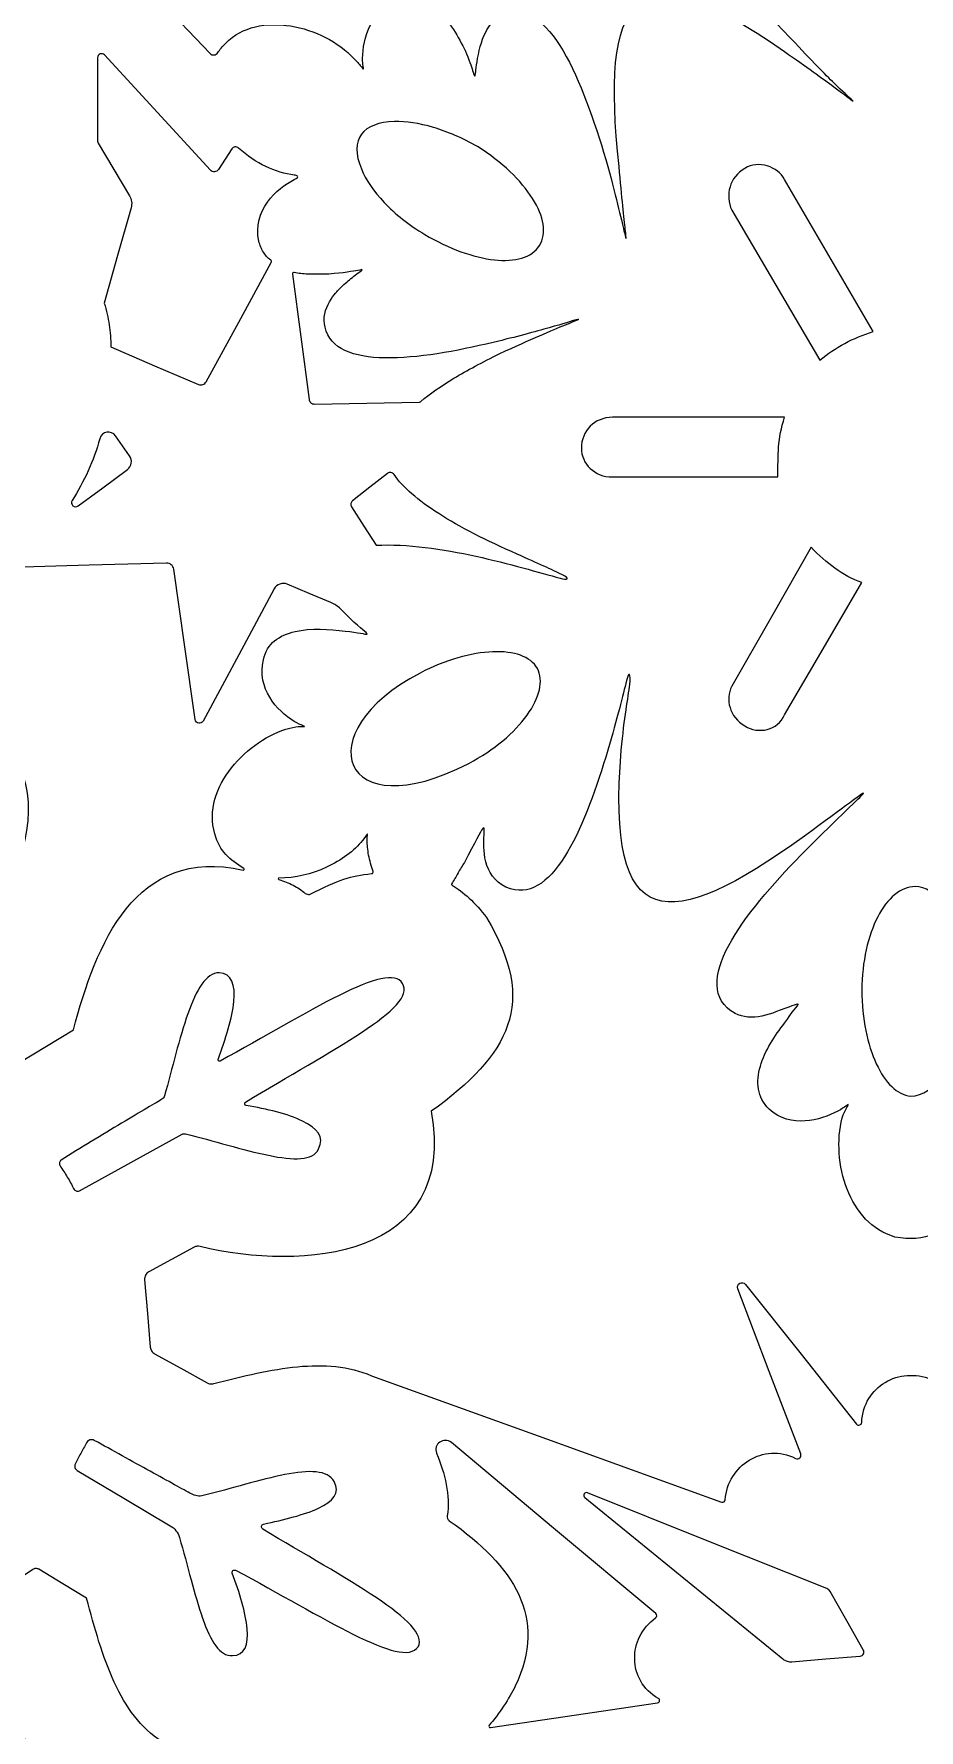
# Model space of a CAD drawing. Header units: inches. Extents: x -15.8 to -7.5, y -7.5 to 2.5.
# Drawn here: x -11.826 to -9.936, y -4.588 to -0.965 of the extents above; entities that cross this region are included whole.
import ezdxf

# ---------------------------------------------------------------- set-up
doc = ezdxf.new("R2010")
doc.units = ezdxf.units.IN
doc.header["$MEASUREMENT"] = 0
doc.layers.add('_U+0421_U+043B_U+043E_U+0439 1', color=7, linetype='Continuous')

# ---------------------------------------------------------------- blocks, each defined once
blk = doc.blocks.new('block 2')
at = {"layer": '_U+0421_U+043B_U+043E_U+0439 1', "lineweight": 0}
for points, knots in [([(-10.8417, 0.7231), (-10.8402, 0.7214), (-10.8393, 0.7204), (-10.8381, 0.7197), (-10.837, 0.719), (-10.8357, 0.7186), (-10.8334, 0.7181), (-10.427, 0.6354), (-10.042, 0.4934), (-9.688, 0.3016), (-9.3339, 0.1097), (-9.0108, -0.132), (-8.7281, -0.4144), (-8.3521, -0.79), (-8.0478, -1.2373), (-7.8376, -1.7338), (-7.6274, -2.2304), (-7.5112, -2.7764), (-7.5112, -3.3494), (-7.5112, -3.9225), (-7.6274, -4.4684), (-7.8376, -4.965), (-8.0478, -5.4616), (-8.3521, -5.9088), (-8.7281, -6.2844), (-9.1041, -6.6601), (-9.5519, -6.964), (-10.049, -7.1739), (-10.5461, -7.3839), (-11.0927, -7.5), (-11.6664, -7.5), (-12.2404, -7.5), (-12.7871, -7.3839), (-13.2843, -7.1739), (-13.7815, -6.964), (-14.2292, -6.6601), (-14.6052, -6.2844), (-14.981, -5.9088), (-15.2852, -5.4616), (-15.4955, -4.965), (-15.7058, -4.4684), (-15.8221, -3.9225), (-15.8221, -3.3494), (-15.8221, -2.7764), (-15.7058, -2.2304), (-15.4955, -1.7338), (-15.2852, -1.2373), (-14.981, -0.79), (-14.6052, -0.4144), (-14.321, -0.1305), (-13.9958, 0.1126), (-13.6393, 0.305), (-13.2828, 0.4974), (-12.895, 0.6392), (-12.4853, 0.7209), (-12.4853, 0.7209), (-12.4853, 0.7312), (-12.4853, 0.7312), (-12.4853, 0.7312), (-12.4853, 0.7415), (-12.4853, 0.7415), (-12.4853, 0.7415), (-12.4853, 0.9731), (-12.4853, 0.9731), (-12.4853, 0.9731), (-12.4853, 1.2047), (-12.4853, 1.2047), (-12.4853, 1.243), (-12.4678, 1.2785), (-12.4382, 1.3077), (-12.4086, 1.3369), (-12.3668, 1.3598), (-12.3182, 1.3728), (-12.3135, 1.374), (-12.3102, 1.3773), (-12.3086, 1.3813), (-12.3071, 1.3854), (-12.3072, 1.3901), (-12.3096, 1.3943), (-12.3405, 1.4482), (-12.3647, 1.5065), (-12.3812, 1.5679), (-12.3977, 1.6294), (-12.4065, 1.694), (-12.4065, 1.7607), (-12.4065, 1.8627), (-12.3859, 1.9599), (-12.3485, 2.0484), (-12.3111, 2.1369), (-12.2569, 2.2166), (-12.1899, 2.2836), (-12.1228, 2.3503), (-12.0431, 2.4044), (-11.9546, 2.4418), (-11.8661, 2.4793), (-11.7688, 2.5), (-11.6664, 2.5), (-11.5643, 2.5), (-11.467, 2.4793), (-11.3785, 2.4418), (-11.2899, 2.4044), (-11.2103, 2.3503), (-11.1435, 2.2836), (-11.0764, 2.2166), (-11.0221, 2.1369), (-10.9846, 2.0484), (-10.947, 1.9599), (-10.9263, 1.8627), (-10.9263, 1.7607), (-10.9263, 1.696), (-10.9345, 1.6333), (-10.9502, 1.5735), (-10.9658, 1.5137), (-10.9887, 1.4569), (-11.0181, 1.4041), (-11.0218, 1.3974), (-11.0219, 1.3898), (-11.0191, 1.3834), (-11.0164, 1.377), (-11.0108, 1.3717), (-11.0035, 1.3695), (-10.9576, 1.3555), (-10.9186, 1.3327), (-10.8911, 1.3042), (-10.8636, 1.2757), (-10.8475, 1.2415), (-10.8475, 1.2047), (-10.8475, 1.2047), (-10.8475, 0.9731), (-10.8475, 0.9731), (-10.8475, 0.9731), (-10.8475, 0.7415), (-10.8475, 0.7415), (-10.8475, 0.7415), (-10.8469, 0.7379), (-10.8458, 0.7338), (-10.8448, 0.7297), (-10.8433, 0.7251), (-10.8417, 0.7231)], [0, 0, 0, 0, 1, 1, 1, 2, 2, 2, 3, 3, 3, 4, 4, 4, 5, 5, 5, 6, 6, 6, 7, 7, 7, 8, 8, 8, 9, 9, 9, 10, 10, 10, 11, 11, 11, 12, 12, 12, 13, 13, 13, 14, 14, 14, 15, 15, 15, 16, 16, 16, 17, 17, 17, 18, 18, 18, 19, 19, 19, 20, 20, 20, 21, 21, 21, 22, 22, 22, 23, 23, 23, 24, 24, 24, 25, 25, 25, 26, 26, 26, 27, 27, 27, 28, 28, 28, 29, 29, 29, 30, 30, 30, 31, 31, 31, 32, 32, 32, 33, 33, 33, 34, 34, 34, 35, 35, 35, 36, 36, 36, 37, 37, 37, 38, 38, 38, 39, 39, 39, 40, 40, 40, 41, 41, 41, 42, 42, 42, 43, 43, 43, 44, 44, 44, 45, 45, 45, 46, 46, 46, 46]), ([(-10.899, -0.5492), (-10.899, -0.5492), (-10.8157, -0.5973), (-10.8157, -0.5973), (-10.8157, -0.5973), (-10.7324, -0.6455), (-10.7324, -0.6455), (-10.7324, -0.6455), (-10.6988, -0.702), (-10.6988, -0.702), (-10.6988, -0.702), (-10.6651, -0.7586), (-10.6651, -0.7586), (-10.6625, -0.763), (-10.659, -0.7668), (-10.655, -0.7698), (-10.651, -0.7728), (-10.6463, -0.775), (-10.6413, -0.7762), (-10.6413, -0.7762), (-10.477, -0.8166), (-10.477, -0.8166), (-10.477, -0.8166), (-10.3126, -0.857), (-10.3126, -0.857), (-10.2961, -0.8784), (-10.2795, -0.8985), (-10.2624, -0.918), (-10.2453, -0.9374), (-10.2277, -0.9563), (-10.2089, -0.9753), (-10.1639, -1.0238), (-10.1363, -1.0519), (-10.1173, -1.0705), (-10.0983, -1.089), (-10.0878, -1.0981), (-10.077, -1.1087), (-10.0808, -1.106), (-10.0939, -1.0957), (-10.1178, -1.078), (-10.1417, -1.0603), (-10.1763, -1.0352), (-10.223, -1.0029), (-10.3881, -0.8877), (-10.486, -0.8595), (-10.5379, -0.9048), (-10.5897, -0.9502), (-10.5956, -1.0691), (-10.5765, -1.2481), (-10.5706, -1.3156), (-10.5656, -1.3598), (-10.5631, -1.3828), (-10.5607, -1.4057), (-10.5608, -1.4073), (-10.5651, -1.3897), (-10.5676, -1.3791), (-10.5715, -1.3617), (-10.5773, -1.338), (-10.5831, -1.3143), (-10.5907, -1.2842), (-10.6004, -1.2481), (-10.6238, -1.1681), (-10.6533, -1.0786), (-10.6892, -1.0132), (-10.7252, -0.9479), (-10.7677, -0.9066), (-10.8171, -0.9232), (-10.8358, -0.9278), (-10.8489, -0.9396), (-10.8584, -0.9561), (-10.8679, -0.9727), (-10.8739, -0.994), (-10.8785, -1.0176), (-10.8801, -1.0279), (-10.8812, -1.036), (-10.882, -1.0421), (-10.8828, -1.0481), (-10.8834, -1.052), (-10.8839, -1.0539), (-10.8847, -1.0572), (-10.8855, -1.0546), (-10.888, -1.0467), (-10.8904, -1.0389), (-10.8945, -1.0257), (-10.9018, -1.0078), (-10.9159, -0.9774), (-10.9348, -0.9434), (-10.959, -0.9199), (-10.9833, -0.8963), (-11.0129, -0.8833), (-11.0484, -0.895), (-11.0767, -0.902), (-11.0955, -0.9221), (-11.1074, -0.9457), (-11.1192, -0.9693), (-11.1239, -0.9964), (-11.1239, -1.0176), (-11.1239, -1.0244), (-11.1234, -1.0296), (-11.1229, -1.0334), (-11.1224, -1.0371), (-11.122, -1.0393), (-11.1223, -1.0398), (-11.1223, -1.0409), (-11.1232, -1.0394), (-11.1262, -1.0356), (-11.1292, -1.0318), (-11.1342, -1.0257), (-11.1424, -1.0176), (-11.1755, -0.9823), (-11.2263, -0.9564), (-11.2776, -0.9481), (-11.3289, -0.9399), (-11.3808, -0.9492), (-11.4161, -0.9845), (-11.4201, -0.9885), (-11.4234, -0.9921), (-11.4261, -0.9955), (-11.4288, -0.9989), (-11.431, -1.002), (-11.4328, -1.0049), (-11.4347, -1.0079), (-11.4377, -1.0096), (-11.4408, -1.01), (-11.4439, -1.0104), (-11.4472, -1.0094), (-11.4496, -1.0068), (-11.4496, -1.0068), (-11.5597, -0.8906), (-11.5597, -0.8906), (-11.5597, -0.8906), (-11.6697, -0.7743), (-11.6697, -0.7743), (-11.6716, -0.7723), (-11.6731, -0.77), (-11.6742, -0.7675), (-11.6753, -0.765), (-11.6759, -0.7623), (-11.676, -0.7595), (-11.676, -0.7595), (-11.6823, -0.6202), (-11.6823, -0.6202), (-11.6823, -0.6202), (-11.6887, -0.4809), (-11.6887, -0.4809), (-11.6889, -0.4767), (-11.6864, -0.4735), (-11.6832, -0.4721), (-11.68, -0.4707), (-11.676, -0.4711), (-11.6731, -0.4741), (-11.6731, -0.4741), (-11.4482, -0.7004), (-11.4482, -0.7004), (-11.4482, -0.7004), (-11.2233, -0.9268), (-11.2233, -0.9268), (-11.2199, -0.9302), (-11.2154, -0.9302), (-11.2121, -0.9283), (-11.2087, -0.9264), (-11.2065, -0.9225), (-11.2077, -0.9179), (-11.2077, -0.9179), (-11.2899, -0.6073), (-11.2899, -0.6073), (-11.2899, -0.6073), (-11.372, -0.2968), (-11.372, -0.2968), (-11.3731, -0.2928), (-11.3714, -0.2891), (-11.3685, -0.287), (-11.3657, -0.2849), (-11.3617, -0.2844), (-11.3581, -0.2867), (-11.3581, -0.2867), (-11.2388, -0.3632), (-11.2388, -0.3632), (-11.2388, -0.3632), (-11.1195, -0.4397), (-11.1195, -0.4397), (-11.1178, -0.4408), (-11.1163, -0.4422), (-11.115, -0.4438), (-11.1138, -0.4455), (-11.1128, -0.4473), (-11.1122, -0.4493), (-11.1122, -0.4493), (-11.0446, -0.6626), (-11.0446, -0.6626), (-11.0446, -0.6626), (-10.9771, -0.8758), (-10.9771, -0.8758), (-10.9744, -0.8842), (-10.9691, -0.8911), (-10.9623, -0.8959), (-10.9555, -0.9006), (-10.9471, -0.9031), (-10.9384, -0.9026), (-10.9384, -0.9026), (-10.8857, -0.8999), (-10.8857, -0.8999), (-10.8857, -0.8999), (-10.8331, -0.8971), (-10.8331, -0.8971), (-10.8232, -0.8965), (-10.8149, -0.8914), (-10.8099, -0.884), (-10.8049, -0.8766), (-10.8031, -0.867), (-10.8062, -0.8576), (-10.8062, -0.8576), (-10.8566, -0.7066), (-10.8566, -0.7066), (-10.8566, -0.7066), (-10.907, -0.5557), (-10.907, -0.5557), (-10.9078, -0.5533), (-10.9069, -0.551), (-10.9052, -0.5497), (-10.9036, -0.5483), (-10.9012, -0.5479), (-10.899, -0.5492)], [0, 0, 0, 0, 1, 1, 1, 2, 2, 2, 3, 3, 3, 4, 4, 4, 5, 5, 5, 6, 6, 6, 7, 7, 7, 8, 8, 8, 9, 9, 9, 10, 10, 10, 11, 11, 11, 12, 12, 12, 13, 13, 13, 14, 14, 14, 15, 15, 15, 16, 16, 16, 17, 17, 17, 18, 18, 18, 19, 19, 19, 20, 20, 20, 21, 21, 21, 22, 22, 22, 23, 23, 23, 24, 24, 24, 25, 25, 25, 26, 26, 26, 27, 27, 27, 28, 28, 28, 29, 29, 29, 30, 30, 30, 31, 31, 31, 32, 32, 32, 33, 33, 33, 34, 34, 34, 35, 35, 35, 36, 36, 36, 37, 37, 37, 38, 38, 38, 39, 39, 39, 40, 40, 40, 41, 41, 41, 42, 42, 42, 43, 43, 43, 44, 44, 44, 45, 45, 45, 46, 46, 46, 47, 47, 47, 48, 48, 48, 49, 49, 49, 50, 50, 50, 51, 51, 51, 52, 52, 52, 53, 53, 53, 54, 54, 54, 55, 55, 55, 56, 56, 56, 57, 57, 57, 58, 58, 58, 59, 59, 59, 60, 60, 60, 61, 61, 61, 62, 62, 62, 63, 63, 63, 64, 64, 64, 65, 65, 65, 66, 66, 66, 67, 67, 67, 68, 68, 68, 69, 69, 69, 70, 70, 70, 71, 71, 71, 72, 72, 72, 73, 73, 73, 74, 74, 74, 74]), ([(-11.4318, -1.2548), (-11.4318, -1.2548), (-11.4176, -1.2327), (-11.4176, -1.2327), (-11.4176, -1.2327), (-11.4033, -1.2106), (-11.4033, -1.2106), (-11.4017, -1.2081), (-11.3991, -1.2066), (-11.3964, -1.2063), (-11.3938, -1.206), (-11.3909, -1.2069), (-11.3887, -1.2089), (-11.3707, -1.2253), (-11.3508, -1.2386), (-11.3306, -1.2483), (-11.3103, -1.2581), (-11.2896, -1.2643), (-11.27, -1.2665), (-11.2675, -1.2671), (-11.2639, -1.2678), (-11.2627, -1.2692), (-11.2614, -1.2706), (-11.2627, -1.2728), (-11.27, -1.2763), (-11.2887, -1.2855), (-11.3111, -1.3019), (-11.3271, -1.3243), (-11.343, -1.3467), (-11.3525, -1.375), (-11.3455, -1.4081), (-11.3432, -1.4167), (-11.34, -1.4243), (-11.3358, -1.431), (-11.3316, -1.4377), (-11.3264, -1.4435), (-11.3202, -1.4483), (-11.3193, -1.4489), (-11.3188, -1.4498), (-11.3186, -1.4507), (-11.3184, -1.4517), (-11.3185, -1.4527), (-11.319, -1.4536), (-11.319, -1.4536), (-11.3883, -1.5808), (-11.3883, -1.5808), (-11.3883, -1.5808), (-11.4576, -1.7079), (-11.4576, -1.7079), (-11.4592, -1.7109), (-11.4618, -1.713), (-11.4648, -1.714), (-11.4678, -1.7151), (-11.4711, -1.715), (-11.4742, -1.7137), (-11.4742, -1.7137), (-11.5679, -1.6737), (-11.5679, -1.6737), (-11.5679, -1.6737), (-11.6615, -1.6338), (-11.6615, -1.6338), (-11.6615, -1.6172), (-11.6626, -1.6019), (-11.6649, -1.5866), (-11.6672, -1.5714), (-11.6707, -1.5562), (-11.6756, -1.5399), (-11.6756, -1.5399), (-11.6469, -1.4382), (-11.6469, -1.4382), (-11.6469, -1.4382), (-11.6181, -1.3364), (-11.6181, -1.3364), (-11.6169, -1.3321), (-11.6166, -1.3277), (-11.6171, -1.3233), (-11.6177, -1.319), (-11.6191, -1.3148), (-11.6214, -1.3109), (-11.6214, -1.3109), (-11.6549, -1.2547), (-11.6549, -1.2547), (-11.6549, -1.2547), (-11.6883, -1.1984), (-11.6883, -1.1984), (-11.6888, -1.1976), (-11.6892, -1.1968), (-11.6894, -1.1959), (-11.6896, -1.1951), (-11.6897, -1.1942), (-11.6897, -1.1933), (-11.6897, -1.1933), (-11.6897, -1.1046), (-11.6897, -1.1046), (-11.6897, -1.1046), (-11.6897, -1.016), (-11.6897, -1.016), (-11.6897, -1.012), (-11.6873, -1.0091), (-11.6842, -1.0079), (-11.6811, -1.0067), (-11.6774, -1.0072), (-11.6747, -1.0101), (-11.6747, -1.0101), (-11.5618, -1.1332), (-11.5618, -1.1332), (-11.5618, -1.1332), (-11.4489, -1.2562), (-11.4489, -1.2562), (-11.4465, -1.2588), (-11.4432, -1.2599), (-11.44, -1.2597), (-11.4368, -1.2594), (-11.4337, -1.2577), (-11.4318, -1.2548)], [0, 0, 0, 0, 1, 1, 1, 2, 2, 2, 3, 3, 3, 4, 4, 4, 5, 5, 5, 6, 6, 6, 7, 7, 7, 8, 8, 8, 9, 9, 9, 10, 10, 10, 11, 11, 11, 12, 12, 12, 13, 13, 13, 14, 14, 14, 15, 15, 15, 16, 16, 16, 17, 17, 17, 18, 18, 18, 19, 19, 19, 20, 20, 20, 21, 21, 21, 22, 22, 22, 23, 23, 23, 24, 24, 24, 25, 25, 25, 26, 26, 26, 27, 27, 27, 28, 28, 28, 29, 29, 29, 30, 30, 30, 31, 31, 31, 32, 32, 32, 33, 33, 33, 34, 34, 34, 35, 35, 35, 36, 36, 36, 37, 37, 37, 38, 38, 38, 38]), ([(-11.0555, -1.1521), (-11.0313, -1.1516), (-11.0031, -1.1559), (-10.9729, -1.1649), (-10.9427, -1.1739), (-10.9105, -1.1876), (-10.8785, -1.2058), (-10.8266, -1.2386), (-10.7853, -1.2785), (-10.7612, -1.3166), (-10.737, -1.3548), (-10.73, -1.3913), (-10.7465, -1.4173), (-10.7631, -1.4431), (-10.7984, -1.4525), (-10.8425, -1.4477), (-10.8866, -1.443), (-10.9396, -1.4241), (-10.9914, -1.3935), (-11.0256, -1.3729), (-11.0547, -1.3494), (-11.0776, -1.3253), (-11.1004, -1.3013), (-11.1171, -1.2766), (-11.1266, -1.2535), (-11.1397, -1.2215), (-11.1388, -1.1966), (-11.1263, -1.1794), (-11.1137, -1.1623), (-11.0894, -1.1529), (-11.0555, -1.1521), (-11.0555, -1.1521), (-11.0555, -1.1521), (-11.0555, -1.1521), (-11.0555, -1.1521), (-11.0555, -1.1521), (-11.0555, -1.1521)], [0, 0, 0, 0, 1, 1, 1, 2, 2, 2, 3, 3, 3, 4, 4, 4, 5, 5, 5, 6, 6, 6, 7, 7, 7, 8, 8, 8, 9, 9, 9, 10, 10, 10, 11, 11, 11, 12, 12, 12, 12]), ([(-10.336, -1.3419), (-10.343, -1.3254), (-10.3443, -1.3078), (-10.3396, -1.2919), (-10.3349, -1.276), (-10.3243, -1.2619), (-10.3078, -1.2524), (-10.2936, -1.2432), (-10.276, -1.2421), (-10.2601, -1.2469), (-10.2442, -1.2516), (-10.2301, -1.2622), (-10.223, -1.2763), (-10.223, -1.2763), (-10.1286, -1.4385), (-10.1286, -1.4385), (-10.1286, -1.4385), (-10.0341, -1.6007), (-10.0341, -1.6007), (-10.0555, -1.6077), (-10.0756, -1.616), (-10.0945, -1.626), (-10.1134, -1.6361), (-10.131, -1.6479), (-10.1476, -1.662), (-10.1476, -1.662), (-10.2418, -1.502), (-10.2418, -1.502), (-10.2418, -1.502), (-10.336, -1.3419), (-10.336, -1.3419)], [0, 0, 0, 0, 1, 1, 1, 2, 2, 2, 3, 3, 3, 4, 4, 4, 5, 5, 5, 6, 6, 6, 7, 7, 7, 8, 8, 8, 9, 9, 9, 10, 10, 10, 10]), ([(-11.2037, -1.5915), (-11.1942, -1.6384), (-11.1436, -1.656), (-11.0759, -1.6572), (-11.0081, -1.6583), (-10.9233, -1.643), (-10.8453, -1.624), (-10.7954, -1.6121), (-10.7553, -1.6012), (-10.7256, -1.5927), (-10.6959, -1.5843), (-10.6765, -1.5782), (-10.6678, -1.5757), (-10.6566, -1.5725), (-10.6641, -1.5752), (-10.6911, -1.5864), (-10.718, -1.5976), (-10.7644, -1.6172), (-10.8312, -1.6479), (-10.8684, -1.6663), (-10.901, -1.6837), (-10.9291, -1.7006), (-10.9571, -1.7174), (-10.9806, -1.7338), (-10.9996, -1.7501), (-11.0001, -1.7505), (-11.0007, -1.7509), (-11.0014, -1.7511), (-11.002, -1.7514), (-11.0027, -1.7515), (-11.0034, -1.7515), (-11.0034, -1.7515), (-11.1152, -1.7536), (-11.1152, -1.7536), (-11.1152, -1.7536), (-11.227, -1.7556), (-11.227, -1.7556), (-11.2298, -1.7557), (-11.2324, -1.7547), (-11.2344, -1.7529), (-11.2364, -1.7512), (-11.2378, -1.7488), (-11.2382, -1.746), (-11.2382, -1.746), (-11.2559, -1.6122), (-11.2559, -1.6122), (-11.2559, -1.6122), (-11.2737, -1.4784), (-11.2737, -1.4784), (-11.2739, -1.4772), (-11.2735, -1.4762), (-11.2727, -1.4756), (-11.272, -1.4749), (-11.271, -1.4746), (-11.2699, -1.4748), (-11.261, -1.4767), (-11.2511, -1.4777), (-11.2407, -1.4782), (-11.2303, -1.4786), (-11.2194, -1.4786), (-11.2086, -1.4786), (-11.1739, -1.477), (-11.1511, -1.4733), (-11.1381, -1.4709), (-11.1251, -1.4685), (-11.122, -1.4672), (-11.1266, -1.4705), (-11.1356, -1.477), (-11.1439, -1.4834), (-11.1519, -1.4901), (-11.1599, -1.4968), (-11.1676, -1.5039), (-11.1755, -1.5117), (-11.1755, -1.5117), (-11.1858, -1.522), (-11.1945, -1.5371), (-11.2032, -1.5523), (-11.2103, -1.5722), (-11.2037, -1.5915), (-11.2037, -1.5915), (-11.2037, -1.5915), (-11.2037, -1.5915), (-11.2037, -1.5915), (-11.2037, -1.5915), (-11.2037, -1.5915)], [0, 0, 0, 0, 1, 1, 1, 2, 2, 2, 3, 3, 3, 4, 4, 4, 5, 5, 5, 6, 6, 6, 7, 7, 7, 8, 8, 8, 9, 9, 9, 10, 10, 10, 11, 11, 11, 12, 12, 12, 13, 13, 13, 14, 14, 14, 15, 15, 15, 16, 16, 16, 17, 17, 17, 18, 18, 18, 19, 19, 19, 20, 20, 20, 21, 21, 21, 22, 22, 22, 23, 23, 23, 24, 24, 24, 25, 25, 25, 26, 26, 26, 27, 27, 27, 28, 28, 28, 28]), ([(-10.223, -1.784), (-10.2306, -1.8068), (-10.2342, -1.8271), (-10.2358, -1.8475), (-10.2374, -1.8679), (-10.2372, -1.8884), (-10.2372, -1.9115), (-10.2372, -1.9115), (-10.4139, -1.9115), (-10.4139, -1.9115), (-10.4139, -1.9115), (-10.5907, -1.9115), (-10.5907, -1.9115), (-10.6097, -1.9115), (-10.6262, -1.9044), (-10.638, -1.8932), (-10.6499, -1.8821), (-10.6569, -1.8667), (-10.6569, -1.8502), (-10.6569, -1.8315), (-10.6499, -1.8149), (-10.638, -1.8031), (-10.6262, -1.7912), (-10.6097, -1.784), (-10.5907, -1.784), (-10.5907, -1.784), (-10.4069, -1.784), (-10.4069, -1.784), (-10.4069, -1.784), (-10.223, -1.784), (-10.223, -1.784)], [0, 0, 0, 0, 1, 1, 1, 2, 2, 2, 3, 3, 3, 4, 4, 4, 5, 5, 5, 6, 6, 6, 7, 7, 7, 8, 8, 8, 9, 9, 9, 10, 10, 10, 10]), ([(-11.6261, -1.8957), (-11.6261, -1.8957), (-11.6787, -1.9345), (-11.6787, -1.9345), (-11.6787, -1.9345), (-11.7312, -1.9734), (-11.7312, -1.9734), (-11.7351, -1.9762), (-11.7396, -1.9754), (-11.7424, -1.9728), (-11.7453, -1.9702), (-11.7465, -1.9658), (-11.7439, -1.9617), (-11.7313, -1.9416), (-11.7198, -1.9204), (-11.7098, -1.8983), (-11.6998, -1.8762), (-11.6914, -1.8532), (-11.6849, -1.8297), (-11.6827, -1.822), (-11.6766, -1.8171), (-11.6699, -1.8159), (-11.6632, -1.8147), (-11.6559, -1.8171), (-11.6512, -1.8236), (-11.6512, -1.8236), (-11.6363, -1.8449), (-11.6363, -1.8449), (-11.6363, -1.8449), (-11.6214, -1.8662), (-11.6214, -1.8662), (-11.618, -1.871), (-11.6169, -1.8766), (-11.6178, -1.8819), (-11.6186, -1.8872), (-11.6215, -1.8922), (-11.6261, -1.8957)], [0, 0, 0, 0, 1, 1, 1, 2, 2, 2, 3, 3, 3, 4, 4, 4, 5, 5, 5, 6, 6, 6, 7, 7, 7, 8, 8, 8, 9, 9, 9, 10, 10, 10, 11, 11, 11, 12, 12, 12, 12]), ([(-11.0951, -2.0574), (-11.0951, -2.0574), (-11.1214, -2.0162), (-11.1214, -2.0162), (-11.1214, -2.0162), (-11.1476, -1.975), (-11.1476, -1.975), (-11.1489, -1.973), (-11.1493, -1.9706), (-11.1489, -1.9684), (-11.1486, -1.9662), (-11.1474, -1.9642), (-11.1455, -1.9627), (-11.1455, -1.9627), (-11.1082, -1.9333), (-11.1082, -1.9333), (-11.1082, -1.9333), (-11.071, -1.904), (-11.071, -1.904), (-11.0687, -1.9022), (-11.066, -1.9016), (-11.0634, -1.9021), (-11.0609, -1.9025), (-11.0584, -1.904), (-11.0568, -1.9063), (-11.0381, -1.9333), (-11.0058, -1.9613), (-10.9614, -1.9898), (-10.917, -2.0183), (-10.8606, -2.0473), (-10.7938, -2.0764), (-10.7719, -2.0861), (-10.7532, -2.0945), (-10.7374, -2.1017), (-10.7216, -2.1089), (-10.7086, -2.115), (-10.6983, -2.1199), (-10.6885, -2.1246), (-10.6858, -2.1276), (-10.6874, -2.1289), (-10.689, -2.1302), (-10.6948, -2.1298), (-10.7021, -2.1278), (-10.7458, -2.1156), (-10.8112, -2.0962), (-10.882, -2.0807), (-10.9529, -2.0652), (-11.0293, -2.0537), (-11.0951, -2.0574), (-11.0951, -2.0574), (-11.0951, -2.0574), (-11.0951, -2.0574), (-11.0951, -2.0574), (-11.0951, -2.0574), (-11.0951, -2.0574)], [0, 0, 0, 0, 1, 1, 1, 2, 2, 2, 3, 3, 3, 4, 4, 4, 5, 5, 5, 6, 6, 6, 7, 7, 7, 8, 8, 8, 9, 9, 9, 10, 10, 10, 11, 11, 11, 12, 12, 12, 13, 13, 13, 14, 14, 14, 15, 15, 15, 16, 16, 16, 17, 17, 17, 18, 18, 18, 18]), ([(-10.223, -2.4197), (-10.2301, -2.436), (-10.2442, -2.4466), (-10.2601, -2.4507), (-10.276, -2.4548), (-10.2936, -2.4525), (-10.3078, -2.443), (-10.3243, -2.4336), (-10.3349, -2.4195), (-10.3396, -2.4042), (-10.3443, -2.3889), (-10.343, -2.3725), (-10.336, -2.3584), (-10.336, -2.3584), (-10.2513, -2.2101), (-10.2513, -2.2101), (-10.2513, -2.2101), (-10.1666, -2.0617), (-10.1666, -2.0617), (-10.15, -2.0783), (-10.1334, -2.0936), (-10.1157, -2.1065), (-10.098, -2.1195), (-10.0791, -2.1301), (-10.058, -2.1371), (-10.058, -2.1371), (-10.1405, -2.2784), (-10.1405, -2.2784), (-10.1405, -2.2784), (-10.223, -2.4197), (-10.223, -2.4197)], [0, 0, 0, 0, 1, 1, 1, 2, 2, 2, 3, 3, 3, 4, 4, 4, 5, 5, 5, 6, 6, 6, 7, 7, 7, 8, 8, 8, 9, 9, 9, 10, 10, 10, 10]), ([(-12.0199, -3.0844), (-12.0199, -3.0844), (-12.0199, -3.0273), (-12.0199, -3.0273), (-12.0199, -3.0273), (-12.0199, -2.9703), (-12.0199, -2.9703), (-11.9346, -2.8884), (-11.8586, -2.7746), (-11.8413, -2.6664), (-11.824, -2.5582), (-11.8654, -2.4555), (-12.015, -2.3959), (-12.0196, -2.3582), (-12.0255, -2.3229), (-12.0331, -2.2912), (-12.0408, -2.2594), (-12.0503, -2.2312), (-12.0623, -2.2076), (-12.027, -2.196), (-11.9928, -2.1819), (-11.9608, -2.1649), (-11.9289, -2.1478), (-11.8994, -2.1279), (-11.8733, -2.1046), (-11.8733, -2.1046), (-11.708, -2.0999), (-11.708, -2.0999), (-11.708, -2.0999), (-11.5428, -2.0952), (-11.5428, -2.0952), (-11.5389, -2.0951), (-11.5352, -2.0965), (-11.5324, -2.0988), (-11.5296, -2.1012), (-11.5276, -2.1046), (-11.5271, -2.1085), (-11.5271, -2.1085), (-11.5042, -2.2691), (-11.5042, -2.2691), (-11.5042, -2.2691), (-11.4813, -2.4297), (-11.4813, -2.4297), (-11.4807, -2.434), (-11.4775, -2.4367), (-11.4739, -2.4374), (-11.4703, -2.438), (-11.4664, -2.4366), (-11.4643, -2.4327), (-11.4643, -2.4327), (-11.3884, -2.2915), (-11.3884, -2.2915), (-11.3884, -2.2915), (-11.3126, -2.1504), (-11.3126, -2.1504), (-11.3099, -2.1454), (-11.3055, -2.1418), (-11.3005, -2.1401), (-11.2955, -2.1383), (-11.2899, -2.1383), (-11.2847, -2.1405), (-11.2847, -2.1405), (-11.2382, -2.16), (-11.2382, -2.16), (-11.2382, -2.16), (-11.1918, -2.1795), (-11.1918, -2.1795), (-11.1879, -2.1811), (-11.1843, -2.1831), (-11.1809, -2.1853), (-11.1775, -2.1876), (-11.1743, -2.1901), (-11.1713, -2.193), (-11.167, -2.1972), (-11.1624, -2.2018), (-11.1575, -2.2067), (-11.1526, -2.2116), (-11.1475, -2.2166), (-11.1424, -2.2217), (-11.1212, -2.2407), (-11.1118, -2.2467), (-11.1148, -2.2473), (-11.1178, -2.2479), (-11.1331, -2.2432), (-11.1614, -2.2407), (-11.1945, -2.2361), (-11.2346, -2.2338), (-11.2681, -2.2415), (-11.3016, -2.2491), (-11.3286, -2.2668), (-11.3357, -2.302), (-11.3428, -2.3327), (-11.3357, -2.3596), (-11.3222, -2.382), (-11.3087, -2.4043), (-11.2887, -2.4219), (-11.27, -2.4338), (-11.2534, -2.443), (-11.2464, -2.4443), (-11.2481, -2.4443), (-11.2499, -2.4444), (-11.2605, -2.4433), (-11.2792, -2.4479), (-11.324, -2.4596), (-11.3713, -2.4913), (-11.4037, -2.5325), (-11.4362, -2.5736), (-11.4538, -2.6242), (-11.4394, -2.6736), (-11.4345, -2.693), (-11.4263, -2.7068), (-11.4157, -2.7181), (-11.4051, -2.7294), (-11.3922, -2.7383), (-11.3777, -2.7479), (-11.3768, -2.7485), (-11.3767, -2.7495), (-11.377, -2.7502), (-11.3774, -2.751), (-11.3782, -2.7516), (-11.3792, -2.7513), (-11.4942, -2.7251), (-11.5727, -2.7648), (-11.6285, -2.8338), (-11.6842, -2.9028), (-11.7173, -3.0012), (-11.7413, -3.0923), (-11.7413, -3.0923), (-11.7989, -3.1273), (-11.7989, -3.1273), (-11.7989, -3.1273), (-11.8564, -3.1623), (-11.8564, -3.1623), (-11.8617, -3.1655), (-11.8676, -3.1673), (-11.8735, -3.1676), (-11.8795, -3.1679), (-11.8855, -3.1667), (-11.8911, -3.164), (-11.8911, -3.164), (-11.9475, -3.1369), (-11.9475, -3.1369), (-11.9475, -3.1369), (-12.004, -3.1098), (-12.004, -3.1098), (-12.0088, -3.1074), (-12.0128, -3.1038), (-12.0156, -3.0994), (-12.0184, -3.095), (-12.0199, -3.0898), (-12.0199, -3.0844)], [0, 0, 0, 0, 1, 1, 1, 2, 2, 2, 3, 3, 3, 4, 4, 4, 5, 5, 5, 6, 6, 6, 7, 7, 7, 8, 8, 8, 9, 9, 9, 10, 10, 10, 11, 11, 11, 12, 12, 12, 13, 13, 13, 14, 14, 14, 15, 15, 15, 16, 16, 16, 17, 17, 17, 18, 18, 18, 19, 19, 19, 20, 20, 20, 21, 21, 21, 22, 22, 22, 23, 23, 23, 24, 24, 24, 25, 25, 25, 26, 26, 26, 27, 27, 27, 28, 28, 28, 29, 29, 29, 30, 30, 30, 31, 31, 31, 32, 32, 32, 33, 33, 33, 34, 34, 34, 35, 35, 35, 36, 36, 36, 37, 37, 37, 38, 38, 38, 39, 39, 39, 40, 40, 40, 41, 41, 41, 42, 42, 42, 43, 43, 43, 44, 44, 44, 45, 45, 45, 46, 46, 46, 47, 47, 47, 48, 48, 48, 49, 49, 49, 50, 50, 50, 50]), ([(-11.0012, -2.3302), (-10.9469, -2.302), (-10.8915, -2.2867), (-10.8461, -2.2849), (-10.8007, -2.283), (-10.7652, -2.2947), (-10.7509, -2.3205), (-10.7367, -2.3465), (-10.7462, -2.3831), (-10.7729, -2.4203), (-10.7995, -2.4574), (-10.8432, -2.4951), (-10.8975, -2.5233), (-11.0338, -2.5941), (-11.1208, -2.5777), (-11.1432, -2.5277), (-11.1656, -2.4776), (-11.1234, -2.394), (-11.0012, -2.3302), (-11.0012, -2.3302), (-11.0012, -2.3302), (-11.0012, -2.3302), (-11.0012, -2.3302), (-11.0012, -2.3302), (-11.0012, -2.3302)], [0, 0, 0, 0, 1, 1, 1, 2, 2, 2, 3, 3, 3, 4, 4, 4, 5, 5, 5, 6, 6, 6, 7, 7, 7, 8, 8, 8, 8]), ([(-10.3232, -3.6457), (-10.3232, -3.6457), (-10.2559, -3.822), (-10.2559, -3.822), (-10.2559, -3.822), (-10.1887, -3.9983), (-10.1887, -3.9983), (-10.1874, -4.0016), (-10.1885, -4.0048), (-10.1908, -4.0067), (-10.193, -4.0086), (-10.1963, -4.0093), (-10.1995, -4.0077), (-10.234, -3.9906), (-10.2703, -3.9943), (-10.2986, -4.0115), (-10.3269, -4.0287), (-10.3473, -4.0593), (-10.3498, -4.096), (-10.35, -4.098), (-10.351, -4.0996), (-10.3524, -4.1006), (-10.3538, -4.1016), (-10.3557, -4.1019), (-10.3575, -4.1012), (-10.3575, -4.1012), (-10.7312, -3.9662), (-10.7312, -3.9662), (-10.7312, -3.9662), (-11.1049, -3.8311), (-11.1049, -3.8311), (-11.1533, -3.8104), (-11.2063, -3.8066), (-11.2628, -3.812), (-11.3193, -3.8174), (-11.3792, -3.832), (-11.4415, -3.8481), (-11.444, -3.8487), (-11.4465, -3.8489), (-11.449, -3.8486), (-11.4514, -3.8483), (-11.4539, -3.8475), (-11.4561, -3.8463), (-11.4561, -3.8463), (-11.5121, -3.8152), (-11.5121, -3.8152), (-11.5121, -3.8152), (-11.5681, -3.7841), (-11.5681, -3.7841), (-11.5706, -3.7827), (-11.5728, -3.7807), (-11.5743, -3.7783), (-11.5758, -3.7759), (-11.5768, -3.7732), (-11.5771, -3.7702), (-11.5771, -3.7702), (-11.5832, -3.6983), (-11.5832, -3.6983), (-11.5832, -3.6983), (-11.5894, -3.6263), (-11.5894, -3.6263), (-11.5897, -3.6228), (-11.5889, -3.6193), (-11.5873, -3.6163), (-11.5857, -3.6133), (-11.5832, -3.6108), (-11.5801, -3.6091), (-11.5801, -3.6091), (-11.5317, -3.5828), (-11.5317, -3.5828), (-11.5317, -3.5828), (-11.4833, -3.5566), (-11.4833, -3.5566), (-11.4814, -3.5555), (-11.4794, -3.5549), (-11.4773, -3.5546), (-11.4752, -3.5544), (-11.4731, -3.5545), (-11.471, -3.555), (-11.3615, -3.5819), (-11.2238, -3.5883), (-11.1207, -3.5487), (-11.0175, -3.5091), (-10.9488, -3.4235), (-10.9773, -3.2664), (-10.8937, -3.206), (-10.8367, -3.1482), (-10.8143, -3.0827), (-10.792, -3.0172), (-10.8043, -2.944), (-10.8595, -2.8526), (-10.8711, -2.8365), (-10.8837, -2.8227), (-10.8963, -2.8112), (-10.9089, -2.7997), (-10.9214, -2.7904), (-10.9329, -2.7833), (-10.9335, -2.7829), (-10.9339, -2.7824), (-10.934, -2.7818), (-10.9341, -2.7813), (-10.934, -2.7806), (-10.9337, -2.7801), (-10.9292, -2.7731), (-10.9247, -2.7652), (-10.9202, -2.7573), (-10.9156, -2.7494), (-10.9111, -2.7416), (-10.9067, -2.7349), (-10.8597, -2.6454), (-10.8637, -2.65), (-10.865, -2.6817), (-10.8664, -2.7134), (-10.8652, -2.7723), (-10.8079, -2.7913), (-10.7606, -2.8054), (-10.7205, -2.7701), (-10.6862, -2.7119), (-10.652, -2.6538), (-10.6238, -2.5727), (-10.6004, -2.4951), (-10.5904, -2.4612), (-10.5823, -2.4316), (-10.5757, -2.4067), (-10.5692, -2.3818), (-10.5642, -2.3615), (-10.5605, -2.3463), (-10.5579, -2.3356), (-10.5555, -2.3319), (-10.554, -2.3337), (-10.5526, -2.3356), (-10.5521, -2.343), (-10.5536, -2.3544), (-10.5553, -2.369), (-10.5583, -2.3865), (-10.5616, -2.4091), (-10.5648, -2.4318), (-10.5685, -2.4597), (-10.5717, -2.4951), (-10.5882, -2.6926), (-10.5635, -2.7913), (-10.4982, -2.8142), (-10.4328, -2.8371), (-10.3268, -2.7842), (-10.1807, -2.6785), (-10.0933, -2.615), (-10.0543, -2.5843), (-10.0549, -2.5873), (-10.0555, -2.5902), (-10.0957, -2.6267), (-10.1666, -2.6974), (-10.2255, -2.756), (-10.2892, -2.8253), (-10.3287, -2.8888), (-10.3682, -2.9522), (-10.3835, -3.0099), (-10.3458, -3.0451), (-10.3314, -3.0592), (-10.3136, -3.0652), (-10.2941, -3.0653), (-10.2746, -3.0653), (-10.2535, -3.0595), (-10.2323, -3.05), (-10.204, -3.0408), (-10.1934, -3.035), (-10.1941, -3.0379), (-10.1947, -3.0408), (-10.2065, -3.0525), (-10.223, -3.0782), (-10.2442, -3.1043), (-10.2654, -3.1372), (-10.2748, -3.1702), (-10.2843, -3.2031), (-10.282, -3.2361), (-10.2562, -3.2621), (-10.2325, -3.283), (-10.2054, -3.2888), (-10.1794, -3.287), (-10.1534, -3.2853), (-10.1286, -3.2759), (-10.1095, -3.2664), (-10.0933, -3.2569), (-10.0874, -3.2511), (-10.0874, -3.2523), (-10.0874, -3.2536), (-10.0933, -3.2618), (-10.1003, -3.2805), (-10.112, -3.3277), (-10.1085, -3.3843), (-10.0897, -3.4326), (-10.0709, -3.4808), (-10.0368, -3.5208), (-9.9874, -3.5349), (-9.9561, -3.5412), (-9.9276, -3.5387), (-9.9029, -3.5277), (-9.8781, -3.5166), (-9.857, -3.497), (-9.8408, -3.4688), (-9.8408, -3.4688), (-9.8679, -3.6495), (-9.8679, -3.6495), (-9.8679, -3.6495), (-9.895, -3.8302), (-9.895, -3.8302), (-9.8955, -3.8337), (-9.8976, -3.8366), (-9.9004, -3.8383), (-9.9032, -3.8399), (-9.9067, -3.8404), (-9.91, -3.839), (-9.9439, -3.825), (-9.9802, -3.8286), (-10.0084, -3.8453), (-10.0366, -3.8621), (-10.0567, -3.8921), (-10.0585, -3.9308), (-10.0586, -3.9336), (-10.0604, -3.9357), (-10.0627, -3.9364), (-10.0649, -3.9372), (-10.0676, -3.9367), (-10.0694, -3.9344), (-10.0694, -3.9344), (-10.1879, -3.7853), (-10.1879, -3.7853), (-10.1879, -3.7853), (-10.3063, -3.6361), (-10.3063, -3.6361), (-10.3098, -3.6317), (-10.315, -3.6315), (-10.3189, -3.6337), (-10.3227, -3.6358), (-10.3252, -3.6404), (-10.3232, -3.6457)], [0, 0, 0, 0, 1, 1, 1, 2, 2, 2, 3, 3, 3, 4, 4, 4, 5, 5, 5, 6, 6, 6, 7, 7, 7, 8, 8, 8, 9, 9, 9, 10, 10, 10, 11, 11, 11, 12, 12, 12, 13, 13, 13, 14, 14, 14, 15, 15, 15, 16, 16, 16, 17, 17, 17, 18, 18, 18, 19, 19, 19, 20, 20, 20, 21, 21, 21, 22, 22, 22, 23, 23, 23, 24, 24, 24, 25, 25, 25, 26, 26, 26, 27, 27, 27, 28, 28, 28, 29, 29, 29, 30, 30, 30, 31, 31, 31, 32, 32, 32, 33, 33, 33, 34, 34, 34, 35, 35, 35, 36, 36, 36, 37, 37, 37, 38, 38, 38, 39, 39, 39, 40, 40, 40, 41, 41, 41, 42, 42, 42, 43, 43, 43, 44, 44, 44, 45, 45, 45, 46, 46, 46, 47, 47, 47, 48, 48, 48, 49, 49, 49, 50, 50, 50, 51, 51, 51, 52, 52, 52, 53, 53, 53, 54, 54, 54, 55, 55, 55, 56, 56, 56, 57, 57, 57, 58, 58, 58, 59, 59, 59, 60, 60, 60, 61, 61, 61, 62, 62, 62, 63, 63, 63, 64, 64, 64, 65, 65, 65, 66, 66, 66, 67, 67, 67, 68, 68, 68, 69, 69, 69, 70, 70, 70, 71, 71, 71, 72, 72, 72, 73, 73, 73, 74, 74, 74, 75, 75, 75, 76, 76, 76, 77, 77, 77, 78, 78, 78, 78]), ([(-11.2464, -2.8009), (-11.2542, -2.7939), (-11.2629, -2.7883), (-11.2723, -2.7835), (-11.2817, -2.7788), (-11.292, -2.7749), (-11.3029, -2.7711), (-11.3037, -2.7708), (-11.3041, -2.7701), (-11.304, -2.7695), (-11.3039, -2.7688), (-11.3034, -2.7683), (-11.3025, -2.7683), (-11.2684, -2.7685), (-11.2327, -2.7596), (-11.2011, -2.7451), (-11.1694, -2.7305), (-11.1418, -2.7102), (-11.1239, -2.6877), (-11.1166, -2.6785), (-11.1141, -2.6738), (-11.1135, -2.6738), (-11.1129, -2.6738), (-11.1141, -2.6785), (-11.1141, -2.6877), (-11.1141, -2.6966), (-11.1131, -2.7076), (-11.111, -2.7191), (-11.1088, -2.7307), (-11.1057, -2.7428), (-11.1016, -2.754), (-11.1012, -2.7551), (-11.1014, -2.7562), (-11.102, -2.7571), (-11.1025, -2.7579), (-11.1035, -2.7586), (-11.1046, -2.7587), (-11.128, -2.7613), (-11.1449, -2.7644), (-11.1642, -2.7708), (-11.1834, -2.7773), (-11.205, -2.7871), (-11.2375, -2.8033), (-11.2382, -2.8036), (-11.2401, -2.8034), (-11.2419, -2.8029), (-11.2438, -2.8024), (-11.2456, -2.8016), (-11.2464, -2.8009)], [0, 0, 0, 0, 1, 1, 1, 2, 2, 2, 3, 3, 3, 4, 4, 4, 5, 5, 5, 6, 6, 6, 7, 7, 7, 8, 8, 8, 9, 9, 9, 10, 10, 10, 11, 11, 11, 12, 12, 12, 13, 13, 13, 14, 14, 14, 15, 15, 15, 16, 16, 16, 16]), ([(-9.8446, -3.0663), (-9.8508, -3.1146), (-9.8652, -3.1565), (-9.8845, -3.1863), (-9.9039, -3.2161), (-9.9282, -3.2339), (-9.9542, -3.2339), (-9.9825, -3.2314), (-10.0084, -3.2055), (-10.0273, -3.1649), (-10.0462, -3.1243), (-10.058, -3.069), (-10.058, -3.0077), (-10.058, -2.9464), (-10.0449, -2.8911), (-10.0242, -2.8511), (-10.0035, -2.8111), (-9.9752, -2.7864), (-9.9445, -2.7864), (-9.9222, -2.7864), (-9.9018, -2.8001), (-9.8851, -2.8233), (-9.8684, -2.8466), (-9.8554, -2.8794), (-9.8478, -2.9177), (-9.8435, -2.9399), (-9.8412, -2.9657), (-9.8407, -2.9916), (-9.8402, -3.0175), (-9.8416, -3.0435), (-9.8446, -3.0663), (-9.8446, -3.0663), (-9.8446, -3.0663), (-9.8446, -3.0663), (-9.8446, -3.0663), (-9.8446, -3.0663), (-9.8446, -3.0663)], [0, 0, 0, 0, 1, 1, 1, 2, 2, 2, 3, 3, 3, 4, 4, 4, 5, 5, 5, 6, 6, 6, 7, 7, 7, 8, 8, 8, 9, 9, 9, 10, 10, 10, 11, 11, 11, 12, 12, 12, 12]), ([(-11.2179, -3.3467), (-11.2297, -3.3722), (-11.2714, -3.3713), (-11.3248, -3.3604), (-11.3783, -3.3496), (-11.4434, -3.3288), (-11.502, -3.3145), (-11.5032, -3.3142), (-11.5044, -3.3142), (-11.5056, -3.3143), (-11.5068, -3.3145), (-11.508, -3.3149), (-11.509, -3.3155), (-11.509, -3.3155), (-11.6188, -3.3757), (-11.6188, -3.3757), (-11.6188, -3.3757), (-11.7285, -3.4359), (-11.7285, -3.4359), (-11.7308, -3.4371), (-11.7333, -3.4373), (-11.7355, -3.4365), (-11.7378, -3.4357), (-11.7397, -3.434), (-11.7408, -3.4316), (-11.7448, -3.4231), (-11.7494, -3.4151), (-11.7543, -3.407), (-11.7592, -3.399), (-11.7645, -3.3909), (-11.7699, -3.3824), (-11.7711, -3.3803), (-11.7715, -3.378), (-11.771, -3.3758), (-11.7705, -3.3736), (-11.7692, -3.3716), (-11.7672, -3.3704), (-11.7273, -3.3453), (-11.6793, -3.3163), (-11.6385, -3.2919), (-11.5976, -3.2674), (-11.5639, -3.2475), (-11.5523, -3.2407), (-11.5509, -3.2399), (-11.5497, -3.2389), (-11.5488, -3.2377), (-11.5478, -3.2364), (-11.5471, -3.235), (-11.5467, -3.2335), (-11.5304, -3.175), (-11.5152, -3.1092), (-11.4971, -3.058), (-11.479, -3.0068), (-11.458, -2.9703), (-11.4302, -2.9703), (-11.4027, -2.9724), (-11.3953, -2.9968), (-11.3987, -3.0317), (-11.4021, -3.0665), (-11.4164, -3.1118), (-11.4324, -3.1555), (-11.4328, -3.1568), (-11.4324, -3.158), (-11.4315, -3.1587), (-11.4307, -3.1595), (-11.4294, -3.1597), (-11.4282, -3.1591), (-11.335, -3.108), (-11.2446, -3.0538), (-11.174, -3.0187), (-11.1034, -2.9837), (-11.0526, -2.9679), (-11.0387, -2.9936), (-11.0224, -3.0189), (-11.0608, -3.0546), (-11.126, -3.0978), (-11.1912, -3.1409), (-11.2831, -3.1915), (-11.3737, -3.2467), (-11.3753, -3.2477), (-11.3759, -3.2493), (-11.3756, -3.2509), (-11.3753, -3.2524), (-11.3741, -3.2538), (-11.3723, -3.2541), (-11.3289, -3.2614), (-11.2835, -3.272), (-11.2523, -3.2871), (-11.2212, -3.3022), (-11.2043, -3.3217), (-11.2179, -3.3467), (-11.2179, -3.3467), (-11.2179, -3.3467), (-11.2179, -3.3467), (-11.2179, -3.3467), (-11.2179, -3.3467), (-11.2179, -3.3467)], [0, 0, 0, 0, 1, 1, 1, 2, 2, 2, 3, 3, 3, 4, 4, 4, 5, 5, 5, 6, 6, 6, 7, 7, 7, 8, 8, 8, 9, 9, 9, 10, 10, 10, 11, 11, 11, 12, 12, 12, 13, 13, 13, 14, 14, 14, 15, 15, 15, 16, 16, 16, 17, 17, 17, 18, 18, 18, 19, 19, 19, 20, 20, 20, 21, 21, 21, 22, 22, 22, 23, 23, 23, 24, 24, 24, 25, 25, 25, 26, 26, 26, 27, 27, 27, 28, 28, 28, 29, 29, 29, 30, 30, 30, 31, 31, 31, 32, 32, 32, 32]), ([(-11.0055, -4.4099), (-11.0218, -4.4351), (-11.073, -4.4187), (-11.1432, -4.3838), (-11.2135, -4.349), (-11.3027, -4.2956), (-11.395, -4.2468), (-11.3971, -4.2457), (-11.3992, -4.2462), (-11.4007, -4.2475), (-11.4021, -4.2488), (-11.4029, -4.2509), (-11.4021, -4.253), (-11.3866, -4.294), (-11.3732, -4.338), (-11.3703, -4.3717), (-11.3674, -4.4054), (-11.3751, -4.4288), (-11.4019, -4.4288), (-11.4289, -4.4309), (-11.4485, -4.3977), (-11.4656, -4.349), (-11.4828, -4.3003), (-11.4975, -4.2362), (-11.5149, -4.1766), (-11.5165, -4.1714), (-11.519, -4.1665), (-11.5223, -4.1623), (-11.5256, -4.158), (-11.5297, -4.1544), (-11.5344, -4.1516), (-11.5344, -4.1516), (-11.6339, -4.0925), (-11.6339, -4.0925), (-11.6339, -4.0925), (-11.7333, -4.0333), (-11.7333, -4.0333), (-11.7356, -4.032), (-11.7372, -4.0298), (-11.738, -4.0274), (-11.7388, -4.025), (-11.7387, -4.0223), (-11.7376, -4.0199), (-11.734, -4.012), (-11.7299, -4.0046), (-11.7257, -3.9972), (-11.7215, -3.9898), (-11.7173, -3.9823), (-11.7134, -3.9744), (-11.7119, -3.9713), (-11.7092, -3.9692), (-11.7062, -3.9683), (-11.7031, -3.9674), (-11.6997, -3.9676), (-11.6967, -3.9693), (-11.6587, -3.9903), (-11.6154, -4.0143), (-11.5773, -4.0353), (-11.5392, -4.0563), (-11.5063, -4.0744), (-11.4895, -4.0837), (-11.4856, -4.0859), (-11.4814, -4.0872), (-11.4771, -4.0878), (-11.4728, -4.0884), (-11.4684, -4.0882), (-11.4641, -4.0872), (-11.4044, -4.0724), (-11.3415, -4.0524), (-11.29, -4.0423), (-11.2386, -4.0323), (-11.1986, -4.0322), (-11.1847, -4.0573), (-11.1714, -4.0816), (-11.1875, -4.0997), (-11.2178, -4.114), (-11.248, -4.1283), (-11.2923, -4.1388), (-11.3352, -4.148), (-11.3378, -4.1486), (-11.3394, -4.1506), (-11.3398, -4.1528), (-11.3401, -4.155), (-11.3393, -4.1575), (-11.337, -4.1589), (-11.2492, -4.2116), (-11.1595, -4.2617), (-11.0951, -4.305), (-11.0308, -4.3483), (-10.9918, -4.3847), (-11.0055, -4.4099), (-11.0055, -4.4099), (-11.0055, -4.4099), (-11.0055, -4.4099), (-11.0055, -4.4099), (-11.0055, -4.4099), (-11.0055, -4.4099)], [0, 0, 0, 0, 1, 1, 1, 2, 2, 2, 3, 3, 3, 4, 4, 4, 5, 5, 5, 6, 6, 6, 7, 7, 7, 8, 8, 8, 9, 9, 9, 10, 10, 10, 11, 11, 11, 12, 12, 12, 13, 13, 13, 14, 14, 14, 15, 15, 15, 16, 16, 16, 17, 17, 17, 18, 18, 18, 19, 19, 19, 20, 20, 20, 21, 21, 21, 22, 22, 22, 23, 23, 23, 24, 24, 24, 25, 25, 25, 26, 26, 26, 27, 27, 27, 28, 28, 28, 29, 29, 29, 30, 30, 30, 31, 31, 31, 32, 32, 32, 32]), ([(-10.4984, -4.3485), (-10.5283, -4.3695), (-10.5437, -4.4031), (-10.5431, -4.4361), (-10.5426, -4.4691), (-10.5261, -4.5016), (-10.4925, -4.5206), (-10.4904, -4.5218), (-10.4896, -4.5239), (-10.4899, -4.5259), (-10.4903, -4.5279), (-10.4917, -4.5296), (-10.4941, -4.53), (-10.4941, -4.53), (-10.6726, -4.5564), (-10.6726, -4.5564), (-10.6726, -4.5564), (-10.851, -4.5827), (-10.851, -4.5827), (-10.8524, -4.5829), (-10.8536, -4.5822), (-10.8541, -4.5812), (-10.8546, -4.5802), (-10.8546, -4.5788), (-10.8537, -4.5778), (-10.8438, -4.5667), (-10.8329, -4.5518), (-10.8229, -4.5367), (-10.813, -4.5216), (-10.804, -4.5063), (-10.7981, -4.4945), (-10.7633, -4.4203), (-10.764, -4.3563), (-10.7907, -4.2987), (-10.8173, -4.241), (-10.8699, -4.1897), (-10.9388, -4.1408), (-10.9404, -4.1396), (-10.9417, -4.1381), (-10.9424, -4.1363), (-10.9432, -4.1345), (-10.9434, -4.1326), (-10.9431, -4.1306), (-10.9401, -4.1086), (-10.9412, -4.086), (-10.9454, -4.0635), (-10.9497, -4.0409), (-10.9569, -4.0185), (-10.966, -3.9968), (-10.97, -3.9872), (-10.9661, -3.9782), (-10.9592, -3.9733), (-10.9523, -3.9683), (-10.9424, -3.9675), (-10.9344, -3.9741), (-10.9344, -3.9741), (-10.7161, -4.1567), (-10.7161, -4.1567), (-10.7161, -4.1567), (-10.4978, -4.3392), (-10.4978, -4.3392), (-10.4963, -4.3405), (-10.4957, -4.3422), (-10.4958, -4.3439), (-10.4959, -4.3457), (-10.4968, -4.3474), (-10.4984, -4.3485)], [0, 0, 0, 0, 1, 1, 1, 2, 2, 2, 3, 3, 3, 4, 4, 4, 5, 5, 5, 6, 6, 6, 7, 7, 7, 8, 8, 8, 9, 9, 9, 10, 10, 10, 11, 11, 11, 12, 12, 12, 13, 13, 13, 14, 14, 14, 15, 15, 15, 16, 16, 16, 17, 17, 17, 18, 18, 18, 19, 19, 19, 20, 20, 20, 21, 21, 21, 22, 22, 22, 22]), ([(-10.6437, -4.0812), (-10.6437, -4.0812), (-10.3885, -4.1835), (-10.3885, -4.1835), (-10.3885, -4.1835), (-10.1332, -4.2859), (-10.1332, -4.2859), (-10.1317, -4.2865), (-10.1303, -4.2874), (-10.1291, -4.2885), (-10.1279, -4.2895), (-10.1269, -4.2908), (-10.1261, -4.2922), (-10.1261, -4.2922), (-10.0905, -4.3545), (-10.0905, -4.3545), (-10.0905, -4.3545), (-10.055, -4.4168), (-10.055, -4.4168), (-10.0534, -4.4196), (-10.0536, -4.4228), (-10.0549, -4.4253), (-10.0562, -4.4278), (-10.0587, -4.4297), (-10.0619, -4.43), (-10.0619, -4.43), (-10.1347, -4.436), (-10.1347, -4.436), (-10.1347, -4.436), (-10.2075, -4.4421), (-10.2075, -4.4421), (-10.2109, -4.4423), (-10.2143, -4.442), (-10.2175, -4.441), (-10.2208, -4.44), (-10.2238, -4.4383), (-10.2265, -4.4362), (-10.2265, -4.4362), (-10.4381, -4.2638), (-10.4381, -4.2638), (-10.4381, -4.2638), (-10.6497, -4.0914), (-10.6497, -4.0914), (-10.6524, -4.0892), (-10.6525, -4.086), (-10.6511, -4.0837), (-10.6497, -4.0814), (-10.6469, -4.0799), (-10.6437, -4.0812)], [0, 0, 0, 0, 1, 1, 1, 2, 2, 2, 3, 3, 3, 4, 4, 4, 5, 5, 5, 6, 6, 6, 7, 7, 7, 8, 8, 8, 9, 9, 9, 10, 10, 10, 11, 11, 11, 12, 12, 12, 13, 13, 13, 14, 14, 14, 15, 15, 15, 16, 16, 16, 16]), ([(-11.8149, -4.2447), (-11.8149, -4.2447), (-11.764, -4.2755), (-11.764, -4.2755), (-11.764, -4.2755), (-11.7131, -4.3062), (-11.7131, -4.3062), (-11.6965, -4.3697), (-11.6789, -4.4321), (-11.6542, -4.4857), (-11.6295, -4.5392), (-11.5977, -4.584), (-11.5529, -4.6122), (-11.5953, -4.6217), (-11.6353, -4.637), (-11.673, -4.657), (-11.7108, -4.677), (-11.7462, -4.7017), (-11.7793, -4.7299), (-11.791, -4.6851), (-11.8157, -4.6439), (-11.8476, -4.6039), (-11.8794, -4.5639), (-11.9184, -4.5251), (-11.9585, -4.4852), (-11.9585, -4.4852), (-11.9585, -4.414), (-11.9585, -4.414), (-11.9585, -4.414), (-11.9585, -4.3428), (-11.9585, -4.3428), (-11.9585, -4.3402), (-11.9579, -4.3377), (-11.9567, -4.3354), (-11.9555, -4.3332), (-11.9538, -4.3312), (-11.9516, -4.3297), (-11.9516, -4.3297), (-11.8899, -4.2874), (-11.8899, -4.2874), (-11.8899, -4.2874), (-11.8282, -4.2451), (-11.8282, -4.2451), (-11.8262, -4.2437), (-11.8239, -4.243), (-11.8216, -4.2429), (-11.8193, -4.2429), (-11.817, -4.2435), (-11.8149, -4.2447)], [0, 0, 0, 0, 1, 1, 1, 2, 2, 2, 3, 3, 3, 4, 4, 4, 5, 5, 5, 6, 6, 6, 7, 7, 7, 8, 8, 8, 9, 9, 9, 10, 10, 10, 11, 11, 11, 12, 12, 12, 13, 13, 13, 14, 14, 14, 15, 15, 15, 16, 16, 16, 16])]:
    blk.add_open_spline(points, degree=3, knots=knots, dxfattribs=at)

msp = doc.modelspace()

# ---------------------------------------------------------------- block references
at = {"layer": '_U+0421_U+043B_U+043E_U+0439 1'}
msp.add_blockref('block 2', (0, 0), dxfattribs=at)

doc.saveas('drawing.dxf')
